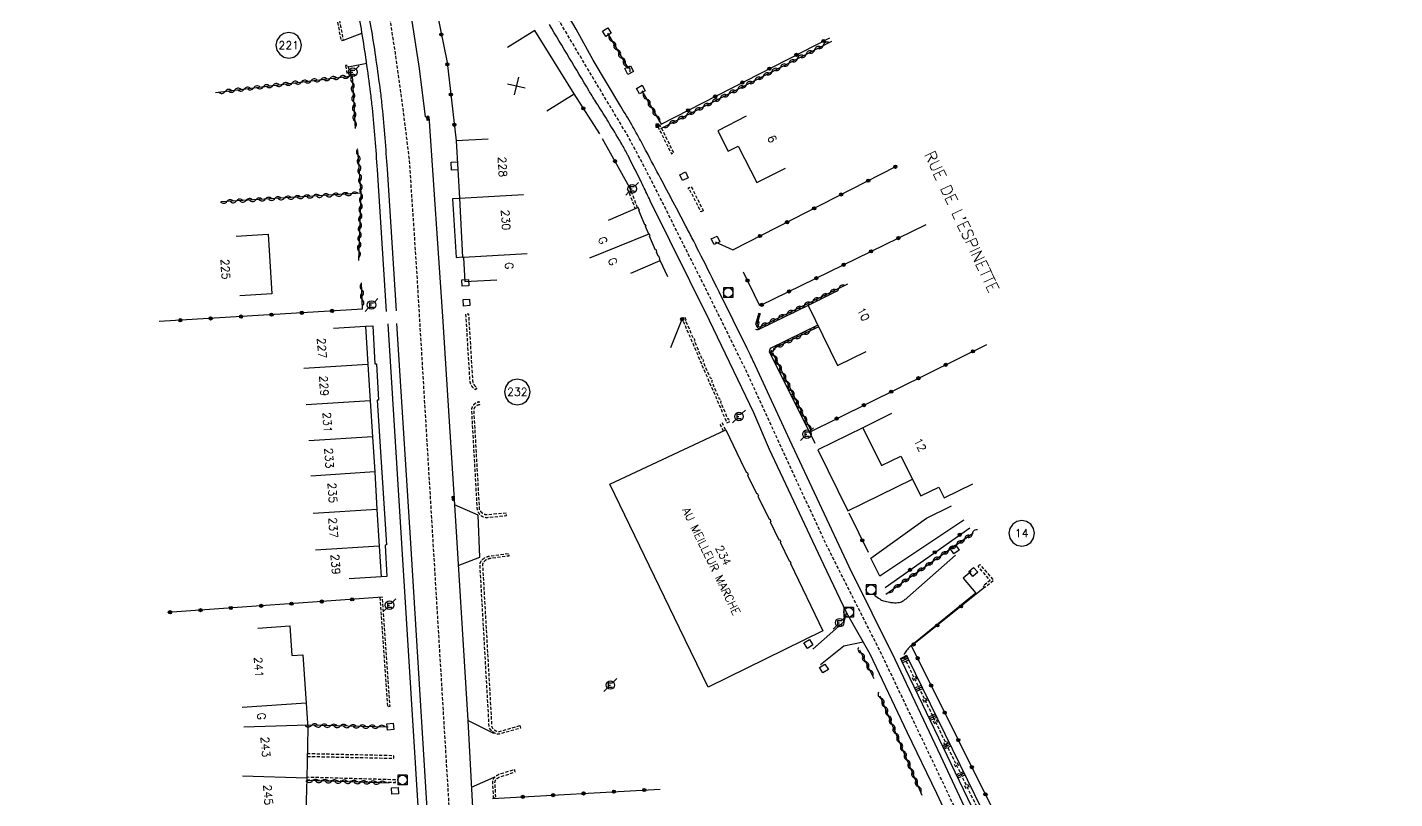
# Model space of a CAD drawing. Header units: millimetres. Extents: x 136000 to 137000, y 121000 to 122000.
# Drawn here: x 136000 to 136213.6, y 121128.4 to 121248.9 of the extents above; entities that cross this region are included whole.
import ezdxf
from ezdxf.enums import TextEntityAlignment as Align

# ---------------------------------------------------------------- set-up
doc = ezdxf.new("R2010")
doc.units = ezdxf.units.MM
doc.linetypes.add('DASHED', pattern=[0.75, 0.5, -0.25])
doc.layers.get('0').update_dxf_attribs({"linetype": 'CONTINUOUS'})
for name, color, linetype in [('W0001', 6, 'DASHED'), ('W0008', 7, 'CONTINUOUS'), ('W0100', 7, 'CONTINUOUS'), ('W0112', 1, 'DASHED'), ('W0211', 2, 'CONTINUOUS'), ('W0220', 5, 'DASHED'), ('W0310', 3, 'CONTINUOUS'), ('W0322', 7, 'CONTINUOUS'), ('W0330', 7, 'CONTINUOUS'), ('W0400', 7, 'CONTINUOUS'), ('W0420', 7, 'CONTINUOUS'), ('W0471', 7, 'CONTINUOUS'), ('W0984', 7, 'CONTINUOUS'), ('W0989', 7, 'CONTINUOUS'), ('W0991', 7, 'CONTINUOUS'), ('W1102', 7, 'CONTINUOUS')]:
    doc.layers.add(name, color=color, linetype=linetype)
doc.styles.get("Standard").update_dxf_attribs({"font": 'romans.shx', "width": 0.85})

# ---------------------------------------------------------------- blocks, each defined once
blk = doc.blocks.new('t220o')
at = {"color": 0, "linetype": 'Continuous'}
for p, q in [((-0.25, 0.25), (0.25, 0.25)), ((-0.25, -0.25), (0.25, -0.25))]:
    blk.add_line(p, q, dxfattribs=at)
blk = doc.blocks.new('t310o')
at = {"color": 0, "linetype": 'Continuous'}
for centre, start, end in [((-0.5, 0.38), 216.8699, 323.1304), ((0.5, -0.37), 36.8699, 143.1303)]:
    blk.add_arc(centre, 0.625, start, end, dxfattribs=at)
blk = doc.blocks.new('t322o')
at = {"color": 0, "linetype": 'Continuous'}
for radius in [0.25, 0.15]:
    blk.add_circle((0, 0), radius, dxfattribs=at)
blk = doc.blocks.new('t991o')
at = {"color": 0, "linetype": 'Continuous'}
for p, q in [((-1, 1), (1, -1)), ((-1, -1), (1, 1))]:
    blk.add_line(p, q, dxfattribs=at)
blk = doc.blocks.new('t211o')
at = {"color": 0, "linetype": 'Continuous'}
for p, q in [((-0.29, 0.5), (-0.29, 0)), ((0, 1), (0, 0)), ((0.29, 0.5), (0.29, 0))]:
    blk.add_line(p, q, dxfattribs=at)
blk = doc.blocks.new('t330o')
at = {"color": 0, "linetype": 'Continuous'}
for p, q in [((0.25, -0.25), (-0.25, 0.25)), ((-0.25, -0.25), (0.25, 0.25)), ((-0.25, 0.25), (-0.25, -0.25)), ((0.25, 0.25), (-0.25, 0.25)), ((0.25, -0.25), (0.25, 0.25)), ((-0.25, -0.25), (0.25, -0.25)), ((-0.25, -0.25), (-0.25, -0.25))]:
    blk.add_line(p, q, dxfattribs=at)
blk = doc.blocks.new('t112o')
at = {"color": 0, "linetype": 'Continuous'}
for p, q in [((-0.5, 0.5), (0.5, 0.5)), ((-0.5, -0.5), (-0.5, 0.5)), ((0.5, 0.5), (0.5, -0.5)), ((0.5, -0.5), (-0.5, -0.5))]:
    blk.add_line(p, q, dxfattribs=at)
blk = doc.blocks.new('T471')
for p, q in [((-0.333334, 0.333334), (-0.333334, -0.333334)), ((-0.333334, 0.333334), (0.333334, 0.333334)), ((-0.333334, 0), (0, 0)), ((0.500001, 0.500001), (1.000002, 1.000002)), ((-0.500001, -0.500001), (-1.000002, -1.000002)), ((-0.333334, -0.333334), (0.333334, -0.333334))]:
    blk.add_line(p, q)
blk.add_ellipse((0, 0), major_axis=(0.471405, 0.471405), ratio=1, start_param=5.4977871438, end_param=11.780972451)
blk = doc.blocks.new('T420')
for p, q in [((0.75, 0.75), (-0.75, 0.75)), ((-0.75, 0.75), (-0.75, -0.75)), ((0.75, 0.75), (0.75, -0.75)), ((0.75, -0.75), (-0.75, -0.75))]:
    blk.add_line(p, q)
blk.add_ellipse((0, 0), major_axis=(-0.53, 0.53), ratio=1, start_param=3.926991, end_param=10.210176)
blk = doc.blocks.new('T400')
for p, q in [((-0.15, 0.3), (0.15, 0.3)), ((-0.15, -0.25), (-0.15, 0.3)), ((-0.15, 0.15), (0.15, 0.15)), ((-0.15, 0), (0.15, 0)), ((0.15, 0.3), (0.15, -0.25)), ((-0.15, -0.15), (0.15, -0.15)), ((-0.15, -0.25), (-0.15, -0.3)), ((-0.15, -0.3), (0.15, -0.3)), ((0.15, -0.3), (0.15, -0.25))]:
    blk.add_line(p, q)

msp = doc.modelspace()

# ---------------------------------------------------------------- linework, layer by layer
at = {"layer": 'W0001', "flags": 128}
for points in [[(136073.68, 121000), (136073.08, 121009.38), (136070.15, 121058.59), (136065.62, 121131.58), (136062.54, 121182.59), (136060.74, 121212.49), (136059.67, 121228.32), (136058.61, 121236.84), (136057.48, 121244.9), (136056.14, 121253.56), (136053.88, 121262.41), (136051.47, 121270.91), (136048.21, 121280.37), (136045.21, 121288.16), (136041.68, 121296.15), (136036.95, 121304.67), (136026.74, 121320.78), (136000, 121363.69)], [(136213.56, 121000), (136212.37, 121002.17), (136209.77, 121006.72), (136206, 121012.58), (136203.35, 121016.71), (136200.05, 121022.01), (136196.98, 121026.98), (136194, 121032.32), (136185.17, 121049.14), (136176.27, 121066.65), (136171.11, 121076.78), (136167.58, 121083.84), (136164.14, 121089.88), (136159.3, 121098.53), (136154.04, 121108.38), (136149.99, 121116.14), (136143.02, 121130.87), (136133.57, 121150.66), (136124.55, 121168.55), (136116.92, 121185.12), (136112.27, 121195.25), (136106.03, 121207.93), (136101.84, 121216.24), (136098.77, 121222.42), (136095.98, 121227.86), (136093.47, 121232.51), (136090.96, 121236.63), (136081.66, 121252.29), (136077.24, 121259.86), (136072.81, 121266.84), (136071.27, 121269.44), (136067.97, 121274.18), (136065.65, 121277.57), (136063.04, 121280.96), (136060.49, 121283.84), (136057.74, 121286.35), (136053.98, 121289.14), (136043.85, 121291.23)]]:
    msp.add_lwpolyline(points, dxfattribs=at)
at = {"layer": 'W0008', "flags": 128}
for points in [[(136000, 121357.75), (136016.49, 121331.25), (136016.49, 121331.25), (136034.21, 121302.54, -0.012552), (136036.2, 121299.14, -0.009707), (136038.56, 121294.63, -0.008974), (136040.17, 121291.27, -0.007936), (136041.85, 121287.42, -0.005274), (136042.19, 121286.59, 0.00209), (136045.66, 121277.86, -0.005345), (136047.73, 121271.95, -0.009633), (136048.78, 121268.63, -0.000552), (136051.1, 121260.78, -0.007116), (136051.27, 121260.17, -0.008732), (136052.17, 121256.52, -0.008454), (136052.96, 121252.73, -0.005993), (136053.74, 121248.34, -0.005738), (136054.45, 121243.75, -0.003682), (136055.11, 121238.95, -0.007125), (136055.39, 121236.46, -0.004346), (136055.83, 121231.61, -0.004331), (136056.18, 121226.73), (136056.76, 121217.73), (136057.63, 121204.61)], [(136056.12, 121204.51), (136055.26, 121217.63), (136054.68, 121226.64, 0.004331), (136054.33, 121231.48, 0.004346), (136053.89, 121236.31, 0.007125), (136053.61, 121238.75, 0.003682), (136052.96, 121243.54, 0.005738), (136052.26, 121248.1, 0.005993), (136051.48, 121252.44, 0.008454), (136050.7, 121256.19, 0.008732), (136049.82, 121259.79, 0.007116), (136049.66, 121260.36, 0.000552), (136047.34, 121268.2, 0.009633), (136046.31, 121271.46, 0.005324), (136044.25, 121277.32, -0.002084), (136040.79, 121286.04, 0.005267), (136040.47, 121286.84, 0.007936), (136038.8, 121290.65, 0.008974), (136037.22, 121293.96, 0.009707), (136034.88, 121298.41, 0.012552), (136032.93, 121301.75), (136015.21, 121330.45), (136000, 121354.9)], [(136148.73, 121114.92), (136142.05, 121129.21), (136137.44, 121138.77), (136131.65, 121150.97), (136128.02, 121157.38), (136124.4, 121164.94), (136115.91, 121182.95), (136113.48, 121188.66), (136106.55, 121203.07), (136097.28, 121221.8, 0.002286), (136096.21, 121224.07, 0.004597), (136095.66, 121225.19, 0.000338), (136093.82, 121228.85, 0.005213), (136093.7, 121229.09, 0.010684), (136092.71, 121230.88, 0.005765), (136090.75, 121234.13, 0.004246), (136089.09, 121236.78, -0.005878), (136087.9, 121238.69, -0.001918), (136087.75, 121238.94, -0.000045), (136081.53, 121249.35, -0.001794)], [(136148.19, 121123.21), (136142.68, 121135.01), (136135.56, 121150.13), (136128.34, 121164.61), (136119.08, 121184.41), (136113.74, 121196, 0.00651), (136112.78, 121198.01, 0.001184), (136107.35, 121208.96, 0.000483), (136104.54, 121214.57, 0.002261), (136103.94, 121215.77, 0.002775), (136102.86, 121217.84, 0.000762), (136098.9, 121225.33, 0.00068), (136096.67, 121229.53, 0.001772), (136095.8, 121231.14, 0.005616), (136094.4, 121233.65, 0.004844), (136092.71, 121236.53), (136088.39, 121243.75), (136085.71, 121248.61), (136081.43, 121255.9)], [(136132.34, 121160.18, 0.04676), (136133.13, 121159.58, 0.070805), (136133.74, 121159.31, 0.018974), (136134.69, 121159.08, 0.033755), (136135.23, 121159.01, 0.04127), (136136.17, 121159.03, 0.098815), (136136.55, 121159.15, 0.029521), (136137.01, 121159.44, 0.026405), (136137.48, 121159.81), (136144.99, 121166.41)], [(136147.41, 121163.89), (136146.17, 121162.82), (136148.14, 121160.51), (136137.84, 121152.11, 0.01741), (136137.57, 121151.82, 0.01741), (136137.33, 121151.51, 0.016498), (136137.11, 121151.2, 0.016498), (136136.92, 121150.88)]]:
    msp.add_lwpolyline(points, format="xyb", dxfattribs=at)
for points in [[(136059.93, 121250.56), (136061.19, 121242.49), (136062.15, 121234.93), (136062.69, 121234.98), (136064.84, 121203.7), (136065.67, 121190.57), (136066.73, 121174.29), (136068.78, 121140.62), (136069.47, 121127.94), (136070.88, 121105.26), (136072.57, 121077.9), (136074.66, 121043.71), (136075.66, 121027.4), (136077.38, 121000)], [(136049.37, 121246.91), (136052.23, 121247.99)], [(136053.03, 121243.23), (136050.13, 121242.69)], [(136067.24, 121226.62), (136066.27, 121226.56), (136066.19, 121227.83), (136067.17, 121227.89)], [(136067.49, 121222.16), (136066.42, 121222.1), (136066.98, 121212.96), (136067.99, 121213.02)], [(136107.41, 121215.36), (136110.2, 121214.12)], [(136121.94, 121205.42), (136114.48, 121201.77), (136114.12, 121201.82), (136113.79, 121202.54), (136114.32, 121204.28)], [(136056.29, 121202.55), (136058.45, 121168.23), (136062.79, 121097.93), (136065.3, 121057.47), (136067.99, 121014.87), (136068.86, 121000)], [(136070.3, 121000), (136069.43, 121014.95), (136066.74, 121057.56), (136064.22, 121098.02), (136059.89, 121168.32), (136057.73, 121202.64)], [(136052.8, 121202.2), (136053.94, 121202.26), (136054.29, 121196.33), (136054.51, 121196.34), (136054.85, 121190.65), (136054.63, 121190.62), (136056.1, 121168.02), (136055.9, 121167.98), (136056.15, 121163.11), (136055.28, 121163.04)], [(136123.44, 121202.35), (136116, 121198.71), (136115.85, 121198.27), (136122.99, 121183.93)], [(136130.48, 121186.34), (136123.46, 121182.9), (136128.16, 121173.34), (136138.24, 121178.3)], [(136067.29, 121164.82), (136070.67, 121166.13), (136070.43, 121172.68), (136066.73, 121174.29)], [(136146.27, 121171.91), (136133.14, 121163.15), (136131.75, 121165.97), (136140.45, 121172.21), (136144.32, 121174.12)], [(136122.7, 121151.72), (136127.59, 121156.09), (136127.96, 121157.4)], [(136130.54, 121152.84), (136127.55, 121152.21), (136123.89, 121149.28)], [(136072.88, 121138.56), (136068.78, 121140.62)], [(136069.39, 121130.2), (136072.9, 121131.76)]]:
    msp.add_lwpolyline(points, dxfattribs=at)
at = {"layer": 'W0100', "flags": 128}
for points in [[(136081.15, 121235.86), (136085.4, 121238.5), (136079.25, 121248.4), (136075, 121245.76)], [(136112.28, 121235.01), (136107.83, 121232.73), (136109.46, 121229.54), (136111.04, 121230.32), (136113.95, 121224.63), (136118.4, 121226.91)], [(136071.97, 121231.45), (136066.98, 121231.16), (136067.49, 121222.23), (136067.99, 121212.99), (136068.11, 121213), (136068.12, 121212.86), (136068.31, 121209.19), (136073.31, 121209.46)], [(136094.25, 121210.51), (136098.85, 121212.49), (136098.75, 121212.7), (136098.81, 121212.73), (136098.81, 121212.73), (136098.63, 121213.15), (136098.55, 121213.12), (136098.25, 121213.78), (136098.34, 121213.82), (136098.19, 121214.12), (136098.11, 121214.08), (136097.19, 121216.26), (136097.29, 121216.3), (136097.29, 121216.3), (136097.14, 121216.63), (136097.05, 121216.58), (136096.55, 121217.76), (136096.65, 121217.81), (136096.65, 121217.81), (136096.52, 121218.1), (136096.42, 121218.06), (136095.49, 121220.26), (136095.6, 121220.3), (136095.6, 121220.3), (136095.42, 121220.73), (136090.71, 121218.73)], [(136032.63, 121216.25), (136037.62, 121216.56), (136038.19, 121207.28), (136033.2, 121206.97)], [(136126.42, 121207.66), (136121.93, 121205.46), (136126.53, 121196.04), (136131.02, 121198.24)], [(136047.81, 121201.88), (136052.8, 121202.2), (136053.18, 121196.24), (136053.54, 121190.56), (136053.92, 121184.93), (136054.25, 121179.43), (136054.61, 121173.57), (136054.96, 121167.85), (136055.28, 121163.04), (136050.29, 121162.71)], [(136134.97, 121188.55), (136130.48, 121186.34), (136133.4, 121180.43), (136136.45, 121181.92), (136139.53, 121175.68), (136139.53, 121175.68), (136142.35, 121177.07), (136143.19, 121175.37), (136147.67, 121177.58)], [(136036.02, 121155.04), (136040.99, 121155.4), (136041.32, 121150.73), (136043.01, 121150.85), (136043.54, 121143.32), (136043.8, 121139.4), (136043.8, 121139.4), (136043.63, 121131.59), (136043.63, 121131.59), (136043.48, 121126.29), (136038.51, 121125.94)]]:
    msp.add_lwpolyline(points, dxfattribs=at)
msp.add_lwpolyline([(136124.24, 121154.61), (136106.34, 121145.83), (136101.88, 121155.03), (136090.99, 121177.5), (136109.07, 121185.99), (136111.98, 121180), (136111.98, 121180), (136112.3, 121179.33), (136112.41, 121179.39), (136112.6, 121178.99), (136112.49, 121178.94), (136112.49, 121178.94), (136113.89, 121176.06), (136113.98, 121176.11), (136114.18, 121175.7), (136114.08, 121175.66), (136115.84, 121172.03), (136115.95, 121172.08), (136116.12, 121171.71), (136116.03, 121171.65), (136116.03, 121171.65), (136117.38, 121168.84), (136117.48, 121168.89), (136117.66, 121168.5), (136117.57, 121168.44), (136117.57, 121168.44), (136118.98, 121165.52), (136119.08, 121165.56), (136119.27, 121165.17), (136119.17, 121165.12)], close=True, dxfattribs=at)
at = {"layer": 'W0112', "flags": 128}
for points in [[(136046.84, 121258.55), (136048.98, 121246.84), (136049.37, 121246.91), (136047.23, 121258.62)], [(136049.69, 121242.91), (136049.91, 121241.69), (136050.31, 121241.76), (136050.08, 121242.98)], [(136100.96, 121229.32), (136098.81, 121233.62), (136098.45, 121233.44), (136100.6, 121229.14)], [(136105.57, 121220.25), (136105.21, 121220.07), (136103.49, 121223.48), (136103.42, 121223.44), (136103.23, 121223.79), (136103.67, 121224.03)], [(136109.25, 121187.11), (136109.73, 121187.31), (136109.55, 121187.71), (136109.45, 121187.67), (136108.29, 121190.34), (136108.29, 121190.34), (136108.39, 121190.39), (136108.22, 121190.81), (136108.11, 121190.76), (136106.92, 121193.54), (136106.92, 121193.54), (136107.01, 121193.59), (136106.84, 121194.02), (136106.73, 121193.97), (136105.54, 121196.73), (136105.65, 121196.79), (136105.46, 121197.19), (136105.36, 121197.15), (136104.2, 121199.93), (136104.29, 121199.97), (136104.11, 121200.39), (136104.01, 121200.35), (136102.81, 121203.11), (136102.81, 121203.11), (136102.9, 121203.16), (136102.74, 121203.59), (136102.26, 121203.38), (136102.29, 121203.3), (136102.29, 121203.3), (136102.29, 121203.3), (136103.81, 121199.82), (136103.81, 121199.82), (136105.04, 121196.9), (136105.03, 121196.9), (136106.52, 121193.45), (136106.52, 121193.45), (136107.91, 121190.24), (136107.91, 121190.24), (136109.25, 121187.11), (136109.25, 121187.11)], [(136148.49, 121164.69), (136148.79, 121164.95), (136150.93, 121162.48), (136149.57, 121161.37), (136149.32, 121161.68), (136150.36, 121162.53)], [(136055.07, 121159.82), (136056.25, 121142.79), (136056.65, 121142.81), (136055.47, 121159.85)]]:
    msp.add_lwpolyline(points, close=True, dxfattribs=at)
for points in [[(136095.31, 121220.68), (136094.27, 121223.41), (136094.08, 121223.83), (136093.71, 121223.67), (136093.9, 121223.26), (136094.94, 121220.54)], [(136109.07, 121185.99), (136108.56, 121187.05), (136108.2, 121186.87), (136108.71, 121185.81)], [(136043.7, 121134.99), (136057.24, 121134.69), (136057.25, 121135.09), (136043.71, 121135.39)], [(136043.62, 121131.32), (136057.49, 121130.92), (136057.5, 121131.32), (136043.63, 121131.72)]]:
    msp.add_lwpolyline(points, dxfattribs=at)
for points in [[(136070.18, 121192.59), (136069.94, 121192.27, -0.05094), (136069.63, 121192.57, -0.05094), (136069.38, 121192.92, -0.043939), (136069.23, 121193.25, -0.043939), (136069.14, 121193.61), (136068.5, 121204.14), (136068.9, 121204.16), (136069.54, 121193.66, 0.041246), (136069.61, 121193.38, 0.043939), (136069.73, 121193.11, 0.05094), (136069.93, 121192.83, 0.05094)], [(136074.81, 121173.01), (136071.83, 121172.73, -0.059908), (136071.64, 121172.73, -0.04571), (136071.35, 121172.8, -0.102301), (136071.1, 121172.95, -0.06594), (136070.72, 121173.4, -0.005454), (136070.64, 121173.52), (136069.76, 121189.18, -0.061242), (136069.87, 121189.47, -0.094475), (136069.99, 121189.63, -0.016983), (136070.17, 121189.78, -0.022293), (136070.31, 121189.88, -0.058121), (136070.43, 121189.93, -0.042346), (136070.66, 121189.99), (136070.59, 121190.39, 0.042346), (136070.3, 121190.31, 0.058121), (136070.1, 121190.22, 0.022293), (136069.93, 121190.1, 0.016983), (136069.73, 121189.93, 0.094475), (136069.51, 121189.65, 0.070533), (136069.36, 121189.21), (136070.24, 121173.41, 0.081117), (136070.25, 121173.38, 0.008537), (136070.38, 121173.18, 0.06594), (136070.83, 121172.65, 0.102301), (136071.23, 121172.42, 0.04571), (136071.58, 121172.33, 0.059908), (136071.86, 121172.33), (136074.85, 121172.62), (136074.85, 121172.62)], [(136076.93, 121139.79), (136077.04, 121139.4), (136073.69, 121138.46, -0.126147), (136073.4, 121138.46, -0.076105), (136072.94, 121138.64, -0.034435), (136072.75, 121138.77, -0.021773), (136072.48, 121139.01, -0.050194), (136072.32, 121139.19), (136072.14, 121139.49), (136070.69, 121165.03, -0.05035), (136070.82, 121165.4, -0.078045), (136070.97, 121165.61, -0.037992), (136071.38, 121165.99, -0.079691), (136071.62, 121166.12, -0.018095), (136072.01, 121166.25, -0.034614), (136072.22, 121166.29), (136075.17, 121166.69), (136075.22, 121166.29), (136072.28, 121165.9, 0.034614), (136072.12, 121165.86, 0.018095), (136071.76, 121165.75, 0.079691), (136071.63, 121165.68, 0.037992), (136071.26, 121165.34, 0.078045), (136071.18, 121165.23, 0.041133), (136071.09, 121164.99), (136072.53, 121139.61), (136072.65, 121139.41, 0.046253), (136072.75, 121139.3, 0.021773), (136073, 121139.08, 0.034435), (136073.15, 121138.98, 0.076105), (136073.49, 121138.85, 0.126147), (136073.58, 121138.85)], [(136073.17, 121128.6), (136073.04, 121130.86, -0.116833), (136073.1, 121131.21, -0.118929), (136073.31, 121131.48, -0.04122), (136073.62, 121131.7, -0.053875), (136073.85, 121131.8), (136076.21, 121132.55), (136076.09, 121132.93), (136073.73, 121132.18, 0.053875), (136073.42, 121132.04, 0.04122), (136073.05, 121131.79, 0.118929), (136072.74, 121131.37, 0.116833), (136072.64, 121130.84), (136072.77, 121128.58)]]:
    msp.add_lwpolyline(points, format="xyb", close=True, dxfattribs=at)
at = {"layer": 'W0211', "flags": 128}
msp.add_lwpolyline([(136158.37, 121107.73), (136157.81, 121107.45), (136157.15, 121107.06), (136136.56, 121149.88), (136136.36, 121150.3), (136136.9, 121150.55), (136137.33, 121150.8), (136137.54, 121150.36)], close=True, dxfattribs=at)
at = {"layer": 'W0220', "flags": 128}
msp.add_lwpolyline([(136136.9, 121150.55), (136157.81, 121107.45)], dxfattribs=at)
at = {"layer": 'W0310', "flags": 128}
for points in [[(136090.63, 121247.99), (136093.82, 121242.45)], [(136098.94, 121233.08), (136125.63, 121246.74)], [(136029.41, 121238.7), (136050.71, 121241.3), (136051.2, 121233.07)], [(136095.99, 121238.97), (136098.98, 121233.77)], [(136051.75, 121212.45), (136052.14, 121222.98), (136051.63, 121229.68)], [(136052.14, 121222.98), (136030.29, 121221.63)], [(136052.34, 121204.88), (136052.2, 121208.99)], [(136128.1, 121208.77), (136114.3, 121202.02), (136114.04, 121202.67), (136114.51, 121204.24)], [(136123.56, 121202.12), (136116.57, 121198.7), (136116.38, 121198.09), (136122.3, 121185.99)], [(136134.09, 121160.32), (136147.69, 121169.85)], [(136132.28, 121147.11), (136130.03, 121151.56)], [(136139.75, 121128.89), (136133.2, 121144.42)], [(136056.37, 121139.58), (136043.81, 121139.85)], [(136056.52, 121130.83), (136043.62, 121131.2)]]:
    msp.add_lwpolyline(points, dxfattribs=at)
at = {"layer": 'W0322', "flags": 128}
for points in [[(136056.24, 121283.52), (136054.92, 121282.87), (136060.02, 121269.42), (136061.93, 121261.34), (136065.56, 121243.38), (136066.98, 121231.16)], [(136098.98, 121233.77), (136125.36, 121247.27)], [(136089.4, 121232.25), (136085.4, 121238.5)], [(136094.08, 121223.83), (136089.85, 121231.47)], [(136110.2, 121214.12), (136135.66, 121227.15)], [(136140.31, 121218.06), (136114.39, 121205.38), (136111.85, 121210.64)], [(136100.04, 121209.93), (136098.85, 121212.49)], [(136052.34, 121204.88), (136020.59, 121202.92)], [(136100.51, 121198.9), (136102.29, 121203.3)], [(136122.14, 121185.67), (136149.88, 121199.35)], [(136128.33, 121173.02), (136131.32, 121166.89)], [(136133.98, 121161.4), (136147.18, 121170.72)], [(136055.47, 121159.85), (136021.91, 121157.48)], [(136149.54, 121161.41), (136138.18, 121152.29)], [(136166.56, 121115.8), (136160.01, 121108.25), (136138.09, 121152.24)], [(136072.65, 121128.4), (136098.82, 121129.88)]]:
    msp.add_lwpolyline(points, dxfattribs=at)
at = {"layer": 'W1102', "flags": 128}
for points in [[(136042.83, 121246.09), (136042.68, 121246.86), (136042.25, 121247.51), (136041.6, 121247.94), (136040.83, 121248.09), (136040.07, 121247.94), (136039.42, 121247.51), (136038.99, 121246.86), (136038.83, 121246.09), (136038.99, 121245.33), (136039.42, 121244.68), (136040.07, 121244.25), (136040.83, 121244.09), (136041.6, 121244.25), (136042.25, 121244.68), (136042.68, 121245.33)], [(136078.53, 121191.93), (136078.38, 121192.69), (136077.94, 121193.34), (136077.29, 121193.77), (136076.53, 121193.93), (136075.76, 121193.77), (136075.11, 121193.34), (136074.68, 121192.69), (136074.53, 121191.93), (136074.68, 121191.16), (136075.11, 121190.51), (136075.76, 121190.08), (136076.53, 121189.93), (136077.29, 121190.08), (136077.94, 121190.51), (136078.38, 121191.16)], [(136157.31, 121169.84), (136157.16, 121170.6), (136156.73, 121171.25), (136156.08, 121171.68), (136155.31, 121171.84), (136154.55, 121171.68), (136153.9, 121171.25), (136153.46, 121170.6), (136153.31, 121169.84), (136153.46, 121169.07), (136153.9, 121168.42), (136154.55, 121167.99), (136155.31, 121167.84), (136156.08, 121167.99), (136156.73, 121168.42), (136157.16, 121169.07)]]:
    msp.add_lwpolyline(points, close=True, dxfattribs=at)
for points in [[(136067.49, 121222.23), (136077.47, 121222.79)], [(136097.05, 121216.58), (136087.79, 121212.81)], [(136068.11, 121213), (136078.09, 121213.55)], [(136053.18, 121196.24), (136043.2, 121195.61)], [(136053.54, 121190.56), (136043.56, 121189.93)], [(136053.92, 121184.93), (136043.94, 121184.29)], [(136054.25, 121179.43), (136044.27, 121178.79)], [(136054.61, 121173.57), (136044.63, 121172.94)], [(136054.96, 121167.85), (136044.99, 121167.21)], [(136043.54, 121143.32), (136033.57, 121142.64)], [(136043.81, 121139.85), (136033.81, 121139.58)], [(136043.63, 121131.59), (136033.63, 121131.88)]]:
    msp.add_lwpolyline(points, dxfattribs=at)

# ---------------------------------------------------------------- block references
at = {"layer": 'W0112'}
for p, rotation in [((136090.51, 121248.13), 211.8442465488288), ((136094, 121242.22), 26.22998561625426), ((136095.82, 121239.17), 299.6235336463827), ((136102.56, 121225.63), 295.1891420224864), ((136107.5, 121215.62), 297.0037737973838), ((136068.41, 121208.96), 273.2943893281879), ((136068.59, 121205.89), 273.8459876427702), ((136144.85, 121167.33), 33.37991887163527), ((136147.74, 121163.82), 309.9200371796328), ((136121.99, 121152.56), 122.2504555974129), ((136124.42, 121148.71), 122.6630104135435), ((136056.7, 121139.64), 94.34078422948019), ((136057.42, 121129.59), 93.13799471697095)]:
    msp.add_blockref('t112o', p, dxfattribs=dict(at, rotation=rotation))
at = {"layer": 'W0211'}
for p, rotation in [((136136.56, 121149.88), 295.6740538764616), ((136137.54, 121150.36), 116.0347245593031), ((136138.73, 121145.38), 295.674053876613), ((136139.74, 121145.87), 116.0347245589379), ((136140.9, 121140.87), 295.6740538767097), ((136141.93, 121141.38), 116.0347245599897), ((136143.06, 121136.37), 295.6740538768459), ((136144.13, 121136.89), 116.0347245609881), ((136145.23, 121131.86), 295.6740538769311), ((136146.32, 121132.39), 116.034724560577)]:
    msp.add_blockref('t211o', p, dxfattribs=dict(at, rotation=rotation))
at = {"layer": 'W0220', "rotation": 295.8786189781587}
for p in [(136138.54, 121147.18), (136140.17, 121143.8), (136141.81, 121140.43), (136143.45, 121137.05), (136145.08, 121133.68), (136146.72, 121130.31)]:
    msp.add_blockref('t220o', p, dxfattribs=at)
at = {"layer": 'W0310'}
for p, rotation in [((136091.38, 121246.69), 299.9309132153985), ((136092.12, 121245.39), 299.9309132153985), ((136121.64, 121244.7), 27.10205614117554), ((136122.97, 121245.38), 27.10205614117554), ((136124.31, 121246.07), 27.10205614117554), ((136092.87, 121244.09), 299.9309132153985), ((136093.62, 121242.79), 299.9309132153985), ((136117.63, 121242.65), 27.10205614117554), ((136118.97, 121243.33), 27.10205614117554), ((136120.3, 121244.02), 27.10205614117554), ((136045.79, 121240.7), 6.955284024552221), ((136047.27, 121240.88), 6.955284024552221), ((136048.76, 121241.06), 6.955284024552221), ((136050.25, 121241.24), 6.955284024552221), ((136050.77, 121240.26), 273.3783489027442), ((136113.63, 121240.6), 27.10205614117554), ((136114.96, 121241.28), 27.10205614117554), ((136116.3, 121241.97), 27.10205614117554), ((136030.9, 121238.88), 6.955284024552221), ((136032.38, 121239.06), 6.955284024552221), ((136033.87, 121239.24), 6.955284024552221), ((136035.36, 121239.43), 6.955284024552221), ((136036.85, 121239.61), 6.955284024552221), ((136038.34, 121239.79), 6.955284024552221), ((136039.83, 121239.97), 6.955284024552221), ((136041.32, 121240.15), 6.955284024552221), ((136042.81, 121240.33), 6.955284024552221), ((136044.3, 121240.52), 6.955284024552221), ((136050.86, 121238.76), 273.3783489027442), ((136109.62, 121238.55), 27.10205614117554), ((136110.96, 121239.23), 27.10205614117554), ((136112.29, 121239.92), 27.10205614117554), ((136050.95, 121237.27), 273.3783489027442), ((136051.04, 121235.77), 273.3783489027442), ((136096.74, 121237.67), 299.8876783547323), ((136097.49, 121236.37), 299.8876783547323), ((136105.61, 121236.5), 27.10205614117554), ((136106.95, 121237.18), 27.10205614117554), ((136108.28, 121237.87), 27.10205614117554), ((136051.12, 121234.27), 273.3783489027442), ((136098.23, 121235.07), 299.8876783547323), ((136101.61, 121234.45), 27.10205614117554), ((136102.94, 121235.13), 27.10205614117554), ((136104.28, 121235.82), 27.10205614117554), ((136100.27, 121233.77), 27.10205614117554), ((136051.69, 121228.92), 94.34501777573321), ((136051.81, 121227.43), 94.34501777573321), ((136051.92, 121225.93), 94.34501777573321), ((136052.03, 121224.43), 94.34501777573321), ((136052.14, 121222.94), 87.83827262093027), ((136031.18, 121221.69), 183.5298100585454), ((136032.68, 121221.78), 183.5298100585454), ((136034.18, 121221.87), 183.5298100585454), ((136035.68, 121221.96), 183.5298100585454), ((136037.17, 121222.06), 183.5298100585454), ((136038.67, 121222.15), 183.5298100585454), ((136040.17, 121222.24), 183.5298100585454), ((136041.66, 121222.33), 183.5298100585454), ((136043.16, 121222.43), 183.5298100585454), ((136044.66, 121222.52), 183.5298100585454), ((136046.16, 121222.61), 183.5298100585454), ((136047.65, 121222.7), 183.5298100585454), ((136049.15, 121222.79), 183.5298100585454), ((136050.65, 121222.89), 183.5298100585454), ((136052.09, 121221.44), 87.83827262093027), ((136052.03, 121219.94), 87.83827262093027), ((136051.92, 121216.94), 87.83827262093027), ((136051.97, 121218.44), 87.83827262093027), ((136051.86, 121215.44), 87.83827262093027), ((136051.8, 121213.95), 87.83827262093027), ((136052.24, 121207.88), 91.93889142057806), ((136052.29, 121206.38), 91.93889142057806), ((136122.71, 121206.13), 206.061457314662), ((136124.06, 121206.79), 206.061457314662), ((136125.4, 121207.45), 206.061457314662), ((136126.75, 121208.11), 206.061457314662), ((136118.67, 121204.15), 206.061457314662), ((136120.01, 121204.81), 206.061457314662), ((136121.36, 121205.47), 206.061457314662), ((136114.62, 121202.18), 206.061457314662), ((136114.16, 121203.08), 73.34102390653896), ((136115.97, 121202.84), 206.061457314662), ((136117.32, 121203.49), 206.061457314662), ((136119.52, 121200.14), 206.0614573146323), ((136120.86, 121200.8), 206.0614573146323), ((136122.21, 121201.46), 206.0614573146323), ((136116.82, 121198.82), 206.0614573146323), ((136116.64, 121197.57), 296.063137459352), ((136118.17, 121199.48), 206.0614573146323), ((136117.3, 121196.22), 296.063137459352), ((136117.96, 121194.87), 296.063137459352), ((136118.62, 121193.53), 296.063137459352), ((136119.27, 121192.18), 296.063137459352), ((136119.93, 121190.83), 296.063137459352), ((136120.59, 121189.48), 296.063137459352), ((136121.25, 121188.14), 296.063137459352), ((136121.91, 121186.79), 296.063137459352), ((136147.61, 121169.79), 35.02434059413688), ((136145.15, 121168.07), 35.02434059413688), ((136146.38, 121168.93), 35.02434059413688), ((136141.46, 121165.49), 35.02434059413688), ((136142.69, 121166.35), 35.02434059413688), ((136143.92, 121167.21), 35.02434059413688), ((136139.01, 121163.77), 35.02434059413688), ((136140.24, 121164.63), 35.02434059413688), ((136135.32, 121161.19), 35.02434059413688), ((136136.55, 121162.05), 35.02434059413688), ((136137.78, 121162.91), 35.02434059413688), ((136130.25, 121151.13), 116.755839183581), ((136130.92, 121149.79), 116.755839183581), ((136131.6, 121148.45), 116.755839183581), ((136133.34, 121144.09), 112.8486959933849), ((136133.92, 121142.71), 112.8486959933849), ((136134.5, 121141.33), 112.8486959933849), ((136135.09, 121139.95), 112.8486959933849), ((136044.37, 121139.84), 178.7447625627052), ((136045.87, 121139.81), 178.7447625627052), ((136047.37, 121139.77), 178.7447625627052), ((136048.87, 121139.74), 178.7447625627052), ((136050.37, 121139.71), 178.7447625627052), ((136051.87, 121139.67), 178.7447625627052), ((136053.37, 121139.64), 178.7447625627052), ((136054.87, 121139.61), 178.7447625627052), ((136135.67, 121138.57), 112.8486959933849), ((136136.25, 121137.18), 112.8486959933849), ((136136.83, 121135.8), 112.8486959933849), ((136137.42, 121134.42), 112.8486959933849), ((136138, 121133.04), 112.8486959933849), ((136138.58, 121131.65), 112.8486959933849), ((136044.52, 121131.17), 178.3758150068424), ((136046.02, 121131.13), 178.3758150068424), ((136047.52, 121131.09), 178.3758150068424), ((136049.02, 121131.04), 178.3758150068424), ((136050.52, 121131), 178.3758150068424), ((136052.02, 121130.96), 178.3758150068424), ((136053.52, 121130.92), 178.3758150068424), ((136055.02, 121130.87), 178.3758150068424), ((136139.16, 121130.27), 112.8486959933849)]:
    msp.add_blockref('t310o', p, dxfattribs=dict(at, rotation=rotation))
at = {"layer": 'W0322'}
for p, rotation in [((136064.67, 121247.78), 281.4271933047025), ((136124.35, 121246.76), 27.10205614122101), ((136065.59, 121243.12), 276.6439620182286), ((136120.12, 121244.59), 27.10205614122101), ((136115.89, 121242.43), 27.10205614122101), ((136111.67, 121240.27), 27.10205614122101), ((136066.14, 121238.4), 276.6439620182286), ((136107.44, 121238.1), 27.10205614122101), ((136086.83, 121236.25), 122.6519371191017), ((136103.21, 121235.94), 27.10205614122101), ((136066.69, 121233.68), 276.6439620182286), ((136091.78, 121227.99), 118.94985802483), ((136135.57, 121227.11), 27.10205614122327), ((136131.34, 121224.94), 27.10205614122327), ((136127.11, 121222.78), 27.10205614122327), ((136122.88, 121220.61), 27.10205614122327), ((136118.66, 121218.45), 27.10205614122327), ((136114.43, 121216.29), 27.10205614122327), ((136136.04, 121215.97), 206.0614573146445), ((136131.77, 121213.89), 206.0614573146445), ((136127.51, 121211.8), 206.0614573146445), ((136112.48, 121209.34), 115.7634880775753), ((136123.24, 121209.71), 206.0614573146445), ((136118.97, 121207.63), 206.0614573146445), ((136047.6, 121204.59), 183.529810058551), ((136114.71, 121205.54), 206.0614573146445), ((136023.89, 121203.13), 183.529810058551), ((136028.63, 121203.42), 183.529810058551), ((136033.38, 121203.71), 183.529810058551), ((136038.12, 121204), 183.529810058551), ((136042.86, 121204.3), 183.529810058551), ((136102.29, 121203.3), 68.00526162237595), ((136147.7, 121198.28), 26.24714384978686), ((136143.44, 121196.17), 26.24714384978686), ((136139.18, 121194.07), 26.24714384978686), ((136134.92, 121191.97), 26.24714384978686), ((136130.66, 121189.87), 26.24714384978686), ((136126.4, 121187.77), 26.24714384978686), ((136130.41, 121168.75), 295.9942888457284), ((136145.62, 121169.62), 35.22798796179515), ((136141.74, 121166.88), 35.22798796179515), ((136137.86, 121164.14), 35.22798796179515), ((136050.73, 121159.52), 184.0426598540129), ((136022.3, 121157.51), 184.0426598540129), ((136027.04, 121157.84), 184.0426598540129), ((136031.78, 121158.18), 184.0426598540129), ((136036.52, 121158.51), 184.0426598540129), ((136041.26, 121158.85), 184.0426598540129), ((136045.99, 121159.18), 184.0426598540129), ((136145.83, 121158.44), 218.7981106732821), ((136142.13, 121155.46), 218.7981106732821), ((136138.43, 121152.48), 218.7981106732821), ((136139.05, 121150.32), 116.4874280946228), ((136141.17, 121146.07), 116.4874280946228), ((136143.28, 121141.81), 116.4874280946228), ((136145.4, 121137.56), 116.4874280946228), ((136147.52, 121133.31), 116.4874280946228), ((136096.36, 121129.74), 3.231204073528687), ((136077.39, 121128.67), 3.231204073528687), ((136082.13, 121128.93), 3.231204073528687), ((136086.88, 121129.2), 3.231204073528687), ((136091.62, 121129.47), 3.231204073528687), ((136149.64, 121129.06), 116.4874280946228)]:
    msp.add_blockref('t322o', p, dxfattribs=dict(at, rotation=rotation))
at = {"layer": 'W0330'}
msp.add_blockref('t330o', (136098.4, 121233.53), dxfattribs=at)
at = {"layer": 'W0400'}
for p, rotation in [((136062.56, 121234.67), 183.9313554847736), ((136066.52, 121175.32), 3.536682305108077)]:
    msp.add_blockref('T400', p, dxfattribs=dict(at, rotation=rotation))
at = {"layer": 'W0420'}
for p in [(136109.46, 121207.46), (136131.78, 121161.03), (136128.28, 121157.51), (136058.59, 121131.32)]:
    msp.add_blockref('T420', p, dxfattribs=at)
at = {"layer": 'W0471'}
for p in [(136050.83, 121241.88), (136094.47, 121223.68), (136053.75, 121205.52), (136111.15, 121188.1), (136121.77, 121185.34), (136056.57, 121158.62), (136126.87, 121155.88), (136091.06, 121146.14)]:
    msp.add_blockref('T471', p, dxfattribs=at)
at = {"layer": 'W0991', "rotation": 301.8426920509488}
msp.add_blockref('t991o', (136076.38, 121239.75), dxfattribs=at)

# ---------------------------------------------------------------- texts
at = {"layer": 'W0984'}
msp.add_text('AU MEILLEUR MARCHE', height=1.25, rotation=295.8668, dxfattribs=at).set_placement((136106.83, 121165.49), align=Align.MIDDLE)
at = {"layer": 'W0989'}
msp.add_text("RUE DE L'ESPINETTE", height=1.75, rotation=295.0667, dxfattribs=at).set_placement((136145.95, 121218.53), align=Align.MIDDLE)
at = {"layer": 'W0991'}
for s, p in [('221', (136040.83, 121246.09)), ('232', (136076.53, 121191.93)), ('14', (136155.31, 121169.84))]:
    msp.add_text(s, height=1.25, dxfattribs=at).set_placement(p, align=Align.MIDDLE)
for s, rotation, p in [('6', 297.1021, (136116.34, 121231.47)), ('228', 273.1649, (136074.22, 121227.09)), ('230', 273.1649, (136074.72, 121218.8)), ('G', 293.2943, (136089.88, 121215.6)), ('225', 273.1649, (136030.94, 121211.11)), ('G', 273.1649, (136075.25, 121211.64)), ('G', 293.2943, (136091.43, 121212.31)), ('10', 297.1021, (136130.57, 121204.09)), ('227', 273.6247, (136046, 121198.78)), ('229', 273.6247, (136046.33, 121192.87)), ('231', 273.6247, (136046.86, 121187.17)), ('12', 297.1021, (136139.45, 121183.67)), ('233', 273.6247, (136047.13, 121181.6)), ('235', 273.6247, (136047.66, 121176.17)), ('237', 273.6247, (136047.78, 121170.72)), ('239', 273.6247, (136048.14, 121164.99)), ('234', 295.8668, (136108.7, 121166.4)), ('241', 274.0427, (136036.13, 121148.93)), ('G', 274.0427, (136036.57, 121141.26)), ('243', 274.0427, (136037.21, 121136.47)), ('245', 274.0427, (136037.6, 121128.97))]:
    msp.add_text(s, height=1.25, rotation=rotation, dxfattribs=at).set_placement(p, align=Align.MIDDLE)

doc.saveas('drawing.dxf')
